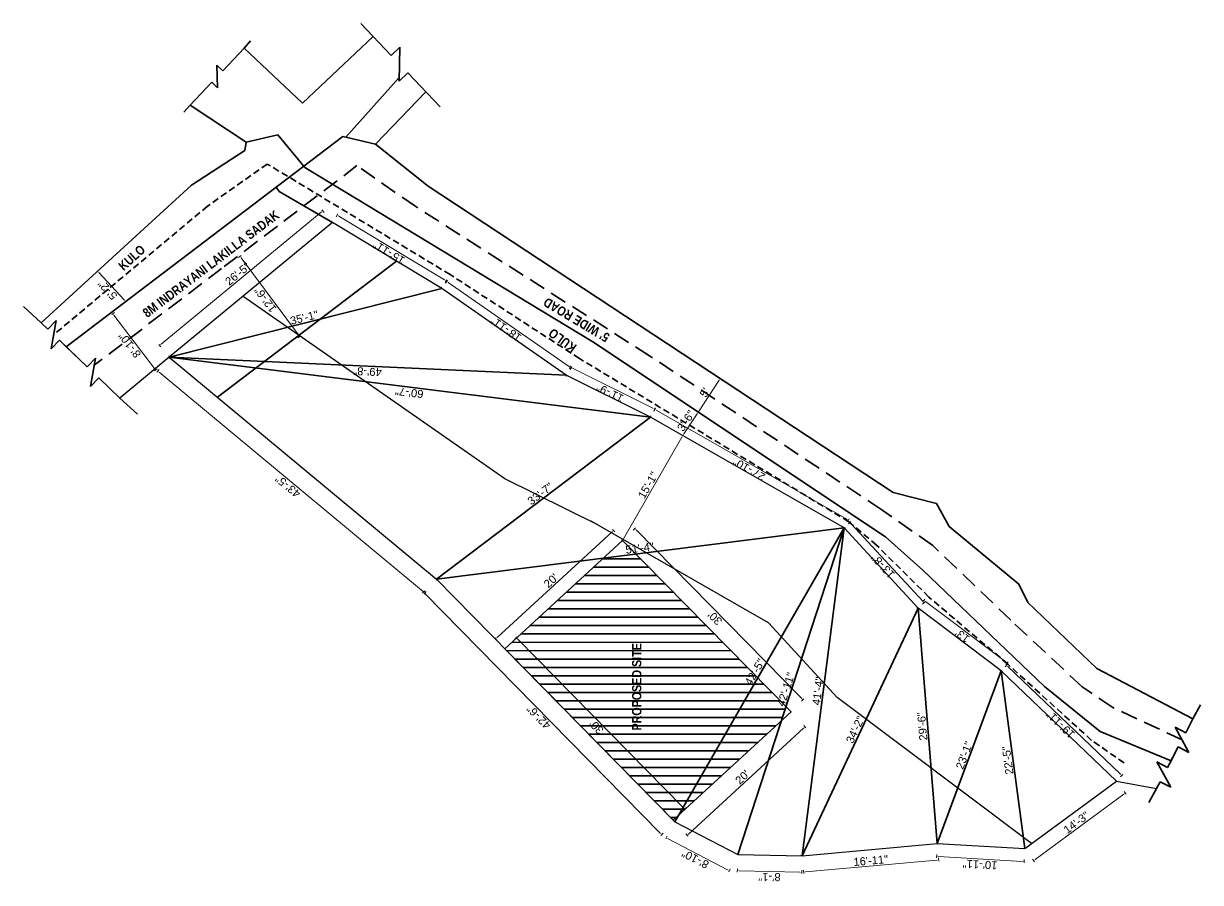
# Model space of a CAD drawing. Header units: inches. Extents: x -5142662 to -4941318, y -3361958 to -3160563.
# Drawn here: x -5032357 to -5031849, y -3160934 to -3160563 of the extents above; entities that cross this region are included whole.
import ezdxf

# ---------------------------------------------------------------- set-up
doc = ezdxf.new("R2010")
doc.units = ezdxf.units.IN
doc.header["$LTSCALE"] = 2
doc.header["$MEASUREMENT"] = 0
doc.header["$PDMODE"] = 34
doc.linetypes.add('HIDDEN', pattern=[0.375, 0.25, -0.125])
doc.layers.get('0').update_dxf_attribs({"linetype": 'CONTINUOUS'})
doc.layers.get('DEFPOINTS').update_dxf_attribs({"color": 141, "linetype": 'CONTINUOUS'})
for name, color, linetype, lineweight in [('dimentions', 5, 'CONTINUOUS', 9), ('door', 20, 'CONTINUOUS', 35), ('steps', 253, 'CONTINUOUS', 20), ('Toilet', 7, 'CONTINUOUS', 25)]:
    doc.layers.add(name, color=color, linetype=linetype, lineweight=lineweight)
doc.layers.add('WAll', color=20, linetype='CONTINUOUS')
doc.styles.add('Lettring Text', font='arial.ttf')
doc.styles.add('S-111', font='tahoma.ttf', dxfattribs={"height": 8})
doc.styles.get("Standard").update_dxf_attribs({"font": 'ARIALN.TTF'})
doc.dimstyles.new('Copy of Standard', dxfattribs={"dimtxt": 6, "dimasz": 2.875, "dimexe": 2, "dimexo": 4, "dimgap": 2, "dimtad": 1, "dimdec": 0, "dimrnd": 1, "dimzin": 0, "dimdsep": 46, "dimlunit": 4, "dimtxsty": 'Lettring Text', "dimcen": 0.1, "dimclrd": 7, "dimclre": 7, "dimclrt": 7, "dimazin": 0, "dimtfac": 0.645, "dimtdec": 0, "dimtmove": 1, "dimatfit": 0, "dimfxl": 3, "dimfxlon": 1, "dimtfillclr": 256, "dimtolj": 1, "dimtzin": 0, "dimlwd": -1, "dimlwe": -1, "dimarcsym": 2})
doc.dimstyles.new("S-2'", dxfattribs={"dimscale": 96, "dimtxt": 9, "dimasz": 0.003, "dimexe": 0.09375, "dimexo": 0.09375, "dimgap": 0.0625, "dimtad": 1, "dimdec": 0, "dimlfac": 0.25, "dimzin": 3, "dimdsep": 46, "dimlunit": 3, "dimtxsty": 'S-111', "dimblk": 'S', "dimcen": 0.09375, "dimdle": 0.09375, "dimse1": 1, "dimse2": 1, "dimadec": 0, "dimazin": 1, "dimtfac": 1, "dimtdec": 0, "dimtix": 1, "dimtmove": 0, "dimatfit": 3, "dimldrblk": 'DOTSMALL', "dimfxl": 1, "dimtolj": 1, "dimtzin": 1, "dimarcsym": 0})
pattern_1 = [(90, (-3680.62, 0), (-12.5, 0), [])]

# ---------------------------------------------------------------- blocks, each defined once
blk = doc.blocks.new('*D7')
at = {"layer": 'DEFPOINTS', "color": 0, "ltscale": 0.5, "transparency": 16777216}
for p in [(348550.4, -34284.7), (348535.5, -34298.4), (348698, -34475.1)]:
    blk.add_point(p, dxfattribs=at)
at = {"layer": 'steps', "color": 7, "ltscale": 0.5, "transparency": 16777216}
for p, q in [((348548.2, -34286.7), (348551.8, -34283.3)), ((348711, -34459.3), (348552.3, -34286.8)), ((348710.7, -34463.5), (348714.4, -34460.1))]:
    blk.add_line(p, q, dxfattribs=at)
for points in [[(348552.7, -34286.5), (348552, -34287.1), (348550.4, -34284.7)], [(348711.3, -34459), (348710.6, -34459.7), (348712.9, -34461.4)]]:
    blk.add_solid(points, dxfattribs=at)
at = {"layer": 'steps', "color": 7, "ltscale": 0.5, "transparency": 16777216, "insert": (348637.6, -34367.6), "char_height": 12, "attachment_point": 5, "rotation": 312.6053, "style": 'Lettring Text'}
blk.add_mtext("\\A1;20'", dxfattribs=at)
blk = doc.blocks.new('*D8')
at = {"layer": 'DEFPOINTS', "color": 0, "ltscale": 0.5, "transparency": 16777216}
for p in [(348698, -34475.1), (348715.7, -34493.2), (348441.1, -34727.6)]:
    blk.add_point(p, dxfattribs=at)
at = {"layer": 'steps', "color": 7, "ltscale": 0.5, "transparency": 16777216}
for p, q in [((348460.9, -34743.6), (348713.7, -34495.2)), ((348713.6, -34491), (348717.1, -34494.6)), ((348456.7, -34743.5), (348460.2, -34747))]:
    blk.add_line(p, q, dxfattribs=at)
for points in [[(348713.3, -34494.8), (348714, -34495.5), (348715.7, -34493.2)], [(348460.5, -34743.3), (348461.2, -34743.9), (348458.8, -34745.6)]]:
    blk.add_solid(points, dxfattribs=at)
at = {"layer": 'steps', "color": 7, "ltscale": 0.5, "transparency": 16777216, "insert": (348581.6, -34613.6), "char_height": 12, "attachment_point": 5, "rotation": 44.4987, "style": 'Lettring Text'}
blk.add_mtext("\\A1;30'", dxfattribs=at)
blk = doc.blocks.new('*D9')
at = {"layer": 'DEFPOINTS', "color": 0, "ltscale": 0.5, "transparency": 16777216}
for p in [(348278.6, -34550.9), (348441.1, -34727.6), (348418.2, -34748.7)]:
    blk.add_point(p, dxfattribs=at)
at = {"layer": 'steps', "color": 7, "ltscale": 0.5, "transparency": 16777216}
for p, q in [((348257.9, -34569.9), (348254.2, -34573.3)), ((348257.6, -34574), (348416.3, -34746.5)), ((348420.4, -34746.6), (348416.7, -34750))]:
    blk.add_line(p, q, dxfattribs=at)
for points in [[(348258, -34573.7), (348257.3, -34574.4), (348255.7, -34571.9)], [(348416.6, -34746.2), (348415.9, -34746.9), (348418.2, -34748.7)]]:
    blk.add_solid(points, dxfattribs=at)
at = {"layer": 'steps', "color": 7, "ltscale": 0.5, "transparency": 16777216, "insert": (348342.9, -34654.8), "char_height": 12, "attachment_point": 5, "rotation": 312.6053, "style": 'Lettring Text'}
blk.add_mtext("\\A1;20'", dxfattribs=at)
blk = doc.blocks.new('*D10')
at = {"layer": 'DEFPOINTS', "color": 0, "ltscale": 0.5, "transparency": 16777216}
for p in [(348535.5, -34298.4), (348278.6, -34550.9), (348295.3, -34567.9)]:
    blk.add_point(p, dxfattribs=at)
at = {"layer": 'steps', "color": 7, "ltscale": 0.5, "transparency": 16777216}
for p, q in [((348550.2, -34317.5), (348297.4, -34565.9)), ((348550.1, -34313.3), (348553.6, -34316.9)), ((348293.2, -34565.8), (348296.7, -34569.4))]:
    blk.add_line(p, q, dxfattribs=at)
for points in [[(348549.9, -34317.1), (348550.5, -34317.8), (348552.2, -34315.5)], [(348297, -34565.6), (348297.7, -34566.3), (348295.3, -34567.9)]]:
    blk.add_solid(points, dxfattribs=at)
at = {"layer": 'steps', "color": 7, "ltscale": 0.5, "transparency": 16777216, "insert": (348418.1, -34435.9), "char_height": 12, "attachment_point": 5, "rotation": 44.4987, "style": 'Lettring Text'}
blk.add_mtext("\\A1;30'", dxfattribs=at)
blk = doc.blocks.new('*D11')
at = {"layer": 'DEFPOINTS', "color": 0, "ltscale": 0.5, "transparency": 16777216}
for p in [(348276.1, -34553.2), (348202.9, -34635), (348227.1, -34647.6)]:
    blk.add_point(p, dxfattribs=at)
at = {"layer": 'steps', "color": 7, "ltscale": 0.5, "transparency": 16777216}
for p, q in [((348250.6, -34543.2), (348204.2, -34632.5)), ((348254.6, -34542), (348250.2, -34539.7)), ((348205.6, -34636.4), (348201.1, -34634.1))]:
    blk.add_line(p, q, dxfattribs=at)
for points in [[(348250.2, -34543), (348251, -34543.4), (348251.9, -34540.6)], [(348203.8, -34632.2), (348204.7, -34632.7), (348202.9, -34635)]]:
    blk.add_solid(points, dxfattribs=at)
at = {"layer": 'steps', "color": 7, "ltscale": 0.5, "transparency": 16777216, "insert": (348220.2, -34584.1), "char_height": 12, "attachment_point": 5, "rotation": 62.5443, "style": 'Lettring Text'}
blk.add_mtext('\\A1;8\'-10"', dxfattribs=at)
blk = doc.blocks.new('*D12')
at = {"layer": 'DEFPOINTS', "color": 0, "ltscale": 0.5, "transparency": 16777216}
for p in [(348639.7, -34196), (348256.9, -34533.7), (348276.1, -34553.2)]:
    blk.add_point(p, dxfattribs=at)
at = {"layer": 'steps', "color": 7, "ltscale": 0.5, "transparency": 16777216}
for p, q in [((348618.4, -34178.5), (348259, -34531.6)), ((348622.5, -34178.6), (348619, -34175)), ((348259, -34535.8), (348255.5, -34532.2))]:
    blk.add_line(p, q, dxfattribs=at)
for points in [[(348618, -34178.1), (348618.7, -34178.8), (348620.4, -34176.5)], [(348258.6, -34531.3), (348259.3, -34532), (348256.9, -34533.7)]]:
    blk.add_solid(points, dxfattribs=at)
at = {"layer": 'steps', "color": 7, "ltscale": 0.5, "transparency": 16777216, "insert": (348433, -34349.3), "char_height": 12, "attachment_point": 5, "rotation": 44.4987, "style": 'Lettring Text'}
blk.add_mtext('\\A1;42\'-6"', dxfattribs=at)
blk = doc.blocks.new('*D13')
at = {"layer": 'DEFPOINTS', "color": 0, "ltscale": 0.5, "transparency": 16777216}
for p in [(348972.7, -33795.4), (348618.9, -34178.7), (348639.7, -34196)]:
    blk.add_point(p, dxfattribs=at)
at = {"layer": 'steps', "color": 7, "ltscale": 0.5, "transparency": 16777216}
for p, q in [((348950.1, -33780.4), (348620.7, -34176.5)), ((348954.2, -33780.1), (348950.4, -33776.9)), ((348621.2, -34180.7), (348617.3, -34177.5))]:
    blk.add_line(p, q, dxfattribs=at)
for points in [[(348949.7, -33780.1), (348950.5, -33780.7), (348951.9, -33778.2)], [(348620.3, -34176.2), (348621.1, -34176.8), (348618.9, -34178.7)]]:
    blk.add_solid(points, dxfattribs=at)
at = {"layer": 'steps', "color": 7, "ltscale": 0.5, "transparency": 16777216, "insert": (348779.2, -33973.2), "char_height": 12, "attachment_point": 5, "rotation": 50.2585, "style": 'Lettring Text'}
blk.add_mtext('\\A1;43\'-5"', dxfattribs=at)
blk = doc.blocks.new('*D14')
at = {"layer": 'DEFPOINTS', "color": 0, "ltscale": 0.5, "transparency": 16777216}
for p in [(348990.5, -33780.8), (348972.7, -33795.4), (349174.6, -34040.2)]:
    blk.add_point(p, dxfattribs=at)
at = {"layer": 'steps', "color": 7, "ltscale": 0.5, "transparency": 16777216}
for p, q in [((348988.1, -33782.7), (348992, -33779.5)), ((349190.5, -34023.3), (348992.3, -33783)), ((349190, -34027.5), (349193.9, -34024.3))]:
    blk.add_line(p, q, dxfattribs=at)
for points in [[(348992.7, -33782.7), (348991.9, -33783.3), (348990.5, -33780.8)], [(349190.9, -34023), (349190.1, -34023.6), (349192.3, -34025.5)]]:
    blk.add_solid(points, dxfattribs=at)
at = {"layer": 'steps', "color": 7, "ltscale": 0.5, "transparency": 16777216, "insert": (349097.7, -33898), "char_height": 12, "attachment_point": 5, "rotation": 309.5205, "style": 'Lettring Text'}
blk.add_mtext('\\A1;26\'-5"', dxfattribs=at)
blk = doc.blocks.new('*D15')
at = {"layer": 'DEFPOINTS', "color": 0, "ltscale": 0.5, "transparency": 16777216}
for p in [(349174.6, -34040.2), (349185.9, -34047), (349075.8, -34203.8)]:
    blk.add_point(p, dxfattribs=at)
at = {"layer": 'steps', "color": 7, "ltscale": 0.5, "transparency": 16777216}
for p, q in [((349088.6, -34208.2), (349184.5, -34049.5)), ((349183.4, -34045.5), (349187.7, -34048)), ((349084.6, -34209.1), (349088.9, -34211.7))]:
    blk.add_line(p, q, dxfattribs=at)
for points in [[(349184.1, -34049.2), (349184.9, -34049.7), (349185.9, -34047)], [(349088.2, -34208), (349089, -34208.5), (349087.1, -34210.7)]]:
    blk.add_solid(points, dxfattribs=at)
at = {"layer": 'steps', "color": 7, "ltscale": 0.5, "transparency": 16777216, "insert": (349129.6, -34124.6), "char_height": 12, "attachment_point": 5, "rotation": 58.8796, "style": 'Lettring Text'}
blk.add_mtext('\\A1;15\'-11"', dxfattribs=at)
blk = doc.blocks.new('*D16')
at = {"layer": 'DEFPOINTS', "color": 0, "ltscale": 0.5, "transparency": 16777216}
for p in [(349075.8, -34203.8), (349086.5, -34211.3), (348945.9, -34390.5)]:
    blk.add_point(p, dxfattribs=at)
at = {"layer": 'steps', "color": 7, "ltscale": 0.5, "transparency": 16777216}
for p, q in [((348958.3, -34395.6), (349084.9, -34213.6)), ((349084, -34209.6), (349088.2, -34212.4)), ((348954.2, -34396.2), (348958.3, -34399.1))]:
    blk.add_line(p, q, dxfattribs=at)
for points in [[(349084.5, -34213.4), (349085.3, -34213.9), (349086.5, -34211.3)], [(348957.9, -34395.3), (348958.7, -34395.9), (348956.6, -34398)]]:
    blk.add_solid(points, dxfattribs=at)
at = {"layer": 'steps', "color": 7, "ltscale": 0.5, "transparency": 16777216, "insert": (349014.9, -34300), "char_height": 12, "attachment_point": 5, "rotation": 55.1744, "style": 'Lettring Text'}
blk.add_mtext('\\A1;18\'-11"', dxfattribs=at)
blk = doc.blocks.new('*D17')
at = {"layer": 'DEFPOINTS', "color": 0, "ltscale": 0.5, "transparency": 16777216}
for p in [(348945.9, -34390.5), (348958, -34396.5), (348883, -34517.1)]:
    blk.add_point(p, dxfattribs=at)
at = {"layer": 'steps', "color": 7, "ltscale": 0.5, "transparency": 16777216}
for p, q in [((348896.3, -34520.5), (348956.7, -34399.1)), ((348955.3, -34395.2), (348959.8, -34397.4)), ((348892.3, -34521.7), (348896.8, -34523.9))]:
    blk.add_line(p, q, dxfattribs=at)
for points in [[(348956.3, -34398.9), (348957.1, -34399.3), (348958, -34396.5)], [(348895.9, -34520.2), (348896.7, -34520.7), (348895, -34523)]]:
    blk.add_solid(points, dxfattribs=at)
at = {"layer": 'steps', "color": 7, "ltscale": 0.5, "transparency": 16777216, "insert": (348919.2, -34456.1), "char_height": 12, "attachment_point": 5, "rotation": 63.5559, "style": 'Lettring Text'}
blk.add_mtext('\\A1;11\'-9"', dxfattribs=at)
blk = doc.blocks.new('*D18')
at = {"layer": 'DEFPOINTS', "color": 0, "ltscale": 0.5, "transparency": 16777216}
for p in [(348883, -34517.1), (348894.6, -34523.7), (348717, -34807.2)]:
    blk.add_point(p, dxfattribs=at)
at = {"layer": 'steps', "color": 7, "ltscale": 0.5, "transparency": 16777216}
for p, q in [((348730, -34811.3), (348893.1, -34526.2)), ((348891.9, -34522.2), (348896.3, -34524.6)), ((348726, -34812.3), (348730.3, -34814.8))]:
    blk.add_line(p, q, dxfattribs=at)
for points in [[(348892.7, -34525.9), (348893.5, -34526.4), (348894.6, -34523.7)], [(348729.6, -34811.1), (348730.4, -34811.6), (348728.6, -34813.8)]]:
    blk.add_solid(points, dxfattribs=at)
at = {"layer": 'steps', "color": 7, "ltscale": 0.5, "transparency": 16777216, "insert": (348804.5, -34664.7), "char_height": 12, "attachment_point": 5, "rotation": 60.2319, "style": 'Lettring Text'}
blk.add_mtext('\\A1;27\'-10"', dxfattribs=at)
blk = doc.blocks.new('*D19')
at = {"layer": 'DEFPOINTS', "color": 0, "ltscale": 0.5, "transparency": 16777216}
for p in [(348717, -34807.2), (348725.2, -34816.1), (348596.4, -34918.1)]:
    blk.add_point(p, dxfattribs=at)
at = {"layer": 'steps', "color": 7, "ltscale": 0.5, "transparency": 16777216}
for p, q in [((348723.1, -34813.9), (348726.5, -34817.5)), ((348606.7, -34925), (348723, -34818)), ((348602.5, -34924.8), (348605.9, -34928.4))]:
    blk.add_line(p, q, dxfattribs=at)
for points in [[(348722.7, -34817.7), (348723.4, -34818.4), (348725.2, -34816.1)], [(348606.3, -34924.7), (348607, -34925.4), (348604.6, -34927)]]:
    blk.add_solid(points, dxfattribs=at)
at = {"layer": 'steps', "color": 7, "ltscale": 0.5, "transparency": 16777216, "insert": (348659.4, -34865.5), "char_height": 12, "attachment_point": 5, "rotation": 42.6053, "style": 'Lettring Text'}
blk.add_mtext('\\A1;13\'-8"', dxfattribs=at)
blk = doc.blocks.new('*D20')
at = {"layer": 'DEFPOINTS', "color": 0, "ltscale": 0.5, "transparency": 16777216}
for p in [(348596.4, -34918.1), (348608.2, -34927), (348502.5, -35042.9)]:
    blk.add_point(p, dxfattribs=at)
at = {"layer": 'steps', "color": 7, "ltscale": 0.5, "transparency": 16777216}
for p, q in [((348516, -35049.5), (348606.4, -34929.3)), ((348605.8, -34925.2), (348609.8, -34928.2)), ((348511.9, -35049.9), (348515.9, -35053))]:
    blk.add_line(p, q, dxfattribs=at)
for points in [[(348606.1, -34929), (348606.8, -34929.6), (348608.2, -34927)], [(348515.6, -35049.2), (348516.4, -35049.7), (348514.3, -35051.8)]]:
    blk.add_solid(points, dxfattribs=at)
at = {"layer": 'steps', "color": 7, "ltscale": 0.5, "transparency": 16777216, "insert": (348554.7, -34984.5), "char_height": 12, "attachment_point": 5, "rotation": 53.0328, "style": 'Lettring Text'}
blk.add_mtext("\\A1;13'", dxfattribs=at)
blk = doc.blocks.new('*D21')
at = {"layer": 'DEFPOINTS', "color": 0, "ltscale": 0.5, "transparency": 16777216}
for p in [(348502.5, -35042.9), (348510.7, -35050.8), (348337.1, -35215.7)]:
    blk.add_point(p, dxfattribs=at)
at = {"layer": 'steps', "color": 7, "ltscale": 0.5, "transparency": 16777216}
for p, q in [((348347.3, -35221.5), (348508.7, -35052.9)), ((348508.6, -35048.7), (348512.2, -35052.2)), ((348343.2, -35221.5), (348346.8, -35224.9))]:
    blk.add_line(p, q, dxfattribs=at)
for points in [[(348508.4, -35052.5), (348509.1, -35053.2), (348510.7, -35050.8)], [(348347, -35221.1), (348347.7, -35221.8), (348345.3, -35223.5)]]:
    blk.add_solid(points, dxfattribs=at)
at = {"layer": 'steps', "color": 7, "ltscale": 0.5, "transparency": 16777216, "insert": (348422.2, -35131.5), "char_height": 12, "attachment_point": 5, "rotation": 46.2452, "style": 'Lettring Text'}
blk.add_mtext('\\A1;19\'-11"', dxfattribs=at)
blk = doc.blocks.new('*D22')
at = {"layer": 'DEFPOINTS', "color": 0, "ltscale": 0.5, "transparency": 16777216}
for p in [(348235.7, -35078.1), (348337.1, -35215.7), (348319, -35229)]:
    blk.add_point(p, dxfattribs=at)
at = {"layer": 'steps', "color": 7, "ltscale": 0.5, "transparency": 16777216}
for p, q in [((348220, -35089.7), (348216, -35092.7)), ((348219.3, -35093.8), (348317.3, -35226.7)), ((348321.4, -35227.3), (348317.4, -35230.2))]:
    blk.add_line(p, q, dxfattribs=at)
for points in [[(348219.7, -35093.5), (348218.9, -35094.1), (348217.6, -35091.5)], [(348317.7, -35226.4), (348316.9, -35227), (348319, -35229)]]:
    blk.add_solid(points, dxfattribs=at)
at = {"layer": 'steps', "color": 7, "ltscale": 0.5, "transparency": 16777216, "insert": (348274.8, -35155.4), "char_height": 12, "attachment_point": 5, "rotation": 306.3881, "style": 'Lettring Text'}
blk.add_mtext('\\A1;14\'-3"', dxfattribs=at)
blk = doc.blocks.new('*D23')
at = {"layer": 'DEFPOINTS', "color": 0, "ltscale": 0.5, "transparency": 16777216}
for p in [(348243.2, -34946.9), (348216.4, -35077), (348235.7, -35078.1)]:
    blk.add_point(p, dxfattribs=at)
at = {"layer": 'steps', "color": 7, "ltscale": 0.5, "transparency": 16777216}
for p, q in [((348223.7, -34948.7), (348216.6, -35074.1)), ((348226.9, -34946), (348221.9, -34945.7)), ((348219.4, -35077.2), (348214.4, -35076.9))]:
    blk.add_line(p, q, dxfattribs=at)
for points in [[(348223.3, -34948.7), (348224.2, -34948.7), (348223.9, -34945.8)], [(348216.1, -35074.1), (348217.1, -35074.2), (348216.4, -35077)]]:
    blk.add_solid(points, dxfattribs=at)
at = {"layer": 'steps', "color": 7, "ltscale": 0.5, "transparency": 16777216, "insert": (348212, -35011), "char_height": 12, "attachment_point": 5, "rotation": 86.7405, "style": 'Lettring Text'}
blk.add_mtext('\\A1;10\'-11"', dxfattribs=at)
blk = doc.blocks.new('*D24')
at = {"layer": 'DEFPOINTS', "color": 0, "ltscale": 0.5, "transparency": 16777216}
for p in [(348225.1, -34744.3), (348218.8, -34949.1), (348243.2, -34946.9)]:
    blk.add_point(p, dxfattribs=at)
at = {"layer": 'steps', "color": 7, "ltscale": 0.5, "transparency": 16777216}
for p, q in [((348203.6, -34746.2), (348198.6, -34746.7)), ((348200.9, -34749.4), (348218.5, -34946.3)), ((348221.8, -34948.9), (348216.8, -34949.3))]:
    blk.add_line(p, q, dxfattribs=at)
for points in [[(348201.4, -34749.3), (348200.4, -34749.4), (348200.6, -34746.5)], [(348219, -34946.2), (348218, -34946.3), (348218.8, -34949.1)]]:
    blk.add_solid(points, dxfattribs=at)
at = {"layer": 'steps', "color": 7, "ltscale": 0.5, "transparency": 16777216, "insert": (348217.8, -34847.1), "char_height": 12, "attachment_point": 5, "rotation": 275.1164, "style": 'Lettring Text'}
blk.add_mtext('\\A1;16\'-11"', dxfattribs=at)
blk = doc.blocks.new('*D25')
at = {"layer": 'DEFPOINTS', "color": 0, "ltscale": 0.5, "transparency": 16777216}
for p in [(348227.1, -34647.6), (348200.4, -34743.8), (348225.1, -34744.3)]:
    blk.add_point(p, dxfattribs=at)
at = {"layer": 'steps', "color": 7, "ltscale": 0.5, "transparency": 16777216}
for p, q in [((348205.4, -34647.1), (348200.4, -34647)), ((348202.4, -34649.9), (348200.4, -34740.9)), ((348203.4, -34743.8), (348198.4, -34743.7))]:
    blk.add_line(p, q, dxfattribs=at)
for points in [[(348201.9, -34649.9), (348202.8, -34649.9), (348202.4, -34647.1)], [(348199.9, -34740.9), (348200.9, -34740.9), (348200.4, -34743.8)]]:
    blk.add_solid(points, dxfattribs=at)
at = {"layer": 'steps', "color": 7, "ltscale": 0.5, "transparency": 16777216, "insert": (348193.3, -34695.3), "char_height": 12, "attachment_point": 5, "rotation": 88.7786, "style": 'Lettring Text'}
blk.add_mtext('\\A1;8\'-1"', dxfattribs=at)
blk = doc.blocks.new('*D26')
at = {"layer": 'DEFPOINTS', "color": 0, "ltscale": 0.5, "transparency": 16777216}
for p in [(348972.7, -33795.4), (348972.7, -33795.4), (349075.8, -34203.8)]:
    blk.add_point(p, dxfattribs=at)
at = {"layer": 'steps', "color": 7, "ltscale": 0.5, "transparency": 16777216}
for p, q in [((348972.7, -33795.4), (348974.7, -33794.9)), ((349075.1, -34201), (348973.4, -33798.2)), ((349075.8, -34203.8), (349077.7, -34203.3))]:
    blk.add_line(p, q, dxfattribs=at)
for points in [[(348973.9, -33798.1), (348973, -33798.3), (348972.7, -33795.4)], [(349075.6, -34200.9), (349074.6, -34201.2), (349075.8, -34203.8)]]:
    blk.add_solid(points, dxfattribs=at)
at = {"layer": 'steps', "color": 7, "ltscale": 0.5, "transparency": 16777216, "insert": (349032.1, -33997.6), "char_height": 12, "attachment_point": 5, "rotation": 284.1668, "style": 'Lettring Text'}
blk.add_mtext('\\A1;35\'-1"', dxfattribs=at)
blk = doc.blocks.new('*D27')
at = {"layer": 'DEFPOINTS', "color": 0, "ltscale": 0.5, "transparency": 16777216}
for p in [(348972.7, -33795.4), (348945.9, -34390.5), (348945.9, -34390.5)]:
    blk.add_point(p, dxfattribs=at)
at = {"layer": 'steps', "color": 7, "ltscale": 0.5, "transparency": 16777216}
for p, q in [((348972.6, -33798.3), (348946.1, -34387.6)), ((348972.7, -33795.4), (348970.7, -33795.3)), ((348945.9, -34390.5), (348943.9, -34390.4))]:
    blk.add_line(p, q, dxfattribs=at)
for points in [[(348972.1, -33798.3), (348973.1, -33798.3), (348972.7, -33795.4)], [(348945.6, -34387.6), (348946.5, -34387.7), (348945.9, -34390.5)]]:
    blk.add_solid(points, dxfattribs=at)
at = {"layer": 'steps', "color": 7, "ltscale": 0.5, "transparency": 16777216, "insert": (348951.2, -34092.6), "char_height": 12, "attachment_point": 5, "rotation": 87.4229, "style": 'Lettring Text'}
blk.add_mtext('\\A1;49\'-8"', dxfattribs=at)
blk = doc.blocks.new('*D28')
at = {"layer": 'DEFPOINTS', "color": 0, "ltscale": 0.5, "transparency": 16777216}
for p in [(348972.7, -33795.4), (348972.7, -33795.4), (348883, -34517.1)]:
    blk.add_point(p, dxfattribs=at)
at = {"layer": 'steps', "color": 7, "ltscale": 0.5, "transparency": 16777216}
for p, q in [((348883.4, -34514.2), (348972.4, -33798.3)), ((348972.7, -33795.4), (348974.7, -33795.7)), ((348883, -34517.1), (348885, -34517.3))]:
    blk.add_line(p, q, dxfattribs=at)
for points in [[(348971.9, -33798.2), (348972.8, -33798.3), (348972.7, -33795.4)], [(348882.9, -34514.1), (348883.8, -34514.3), (348883, -34517.1)]]:
    blk.add_solid(points, dxfattribs=at)
at = {"layer": 'steps', "color": 7, "ltscale": 0.5, "transparency": 16777216, "insert": (348919.8, -34155.2), "char_height": 12, "attachment_point": 5, "rotation": 82.9129, "style": 'Lettring Text'}
blk.add_mtext('\\A1;60\'-7"', dxfattribs=at)
blk = doc.blocks.new('*D29')
at = {"layer": 'DEFPOINTS', "color": 0, "ltscale": 0.5, "transparency": 16777216}
for p in [(348639.7, -34196), (348883, -34517.1), (348883, -34517.1)]:
    blk.add_point(p, dxfattribs=at)
at = {"layer": 'steps', "color": 7, "ltscale": 0.5, "transparency": 16777216}
for p, q in [((348639.7, -34196), (348641.2, -34194.8)), ((348641.4, -34198.3), (348881.3, -34514.8)), ((348883, -34517.1), (348884.6, -34515.8))]:
    blk.add_line(p, q, dxfattribs=at)
for points in [[(348641.8, -34198), (348641, -34198.6), (348639.7, -34196)], [(348881.6, -34514.5), (348880.9, -34515.1), (348883, -34517.1)]]:
    blk.add_solid(points, dxfattribs=at)
at = {"layer": 'steps', "color": 7, "ltscale": 0.5, "transparency": 16777216, "insert": (348767.8, -34351.6), "char_height": 12, "attachment_point": 5, "rotation": 307.1633, "style": 'Lettring Text'}
blk.add_mtext('\\A1;33\'-7"', dxfattribs=at)
blk = doc.blocks.new('*D30')
at = {"layer": 'DEFPOINTS', "color": 0, "ltscale": 0.5, "transparency": 16777216}
for p in [(348639.7, -34196), (348639.7, -34196), (348717, -34807.2)]:
    blk.add_point(p, dxfattribs=at)
at = {"layer": 'steps', "color": 7, "ltscale": 0.5, "transparency": 16777216}
for p, q in [((348639.7, -34196), (348637.7, -34196.3)), ((348716.7, -34804.4), (348640, -34198.9)), ((348717, -34807.2), (348715, -34807.5))]:
    blk.add_line(p, q, dxfattribs=at)
for points in [[(348640.5, -34198.8), (348639.5, -34198.9), (348639.7, -34196)], [(348717.1, -34804.3), (348716.2, -34804.4), (348717, -34807.2)]]:
    blk.add_solid(points, dxfattribs=at)
at = {"layer": 'steps', "color": 7, "ltscale": 0.5, "transparency": 16777216, "insert": (348686.4, -34500.6), "char_height": 12, "attachment_point": 5, "rotation": 277.2151, "style": 'Lettring Text'}
blk.add_mtext('\\A1;51\'-4"', dxfattribs=at)
blk = doc.blocks.new('*D31')
at = {"layer": 'DEFPOINTS', "color": 0, "ltscale": 0.5, "transparency": 16777216}
for p in [(348276.1, -34553.2), (348276.1, -34553.2), (348717, -34807.2)]:
    blk.add_point(p, dxfattribs=at)
at = {"layer": 'steps', "color": 7, "ltscale": 0.5, "transparency": 16777216}
for p, q in [((348276.1, -34553.2), (348275.1, -34555)), ((348714.5, -34805.8), (348278.6, -34554.7)), ((348717, -34807.2), (348716, -34809))]:
    blk.add_line(p, q, dxfattribs=at)
for points in [[(348278.9, -34554.2), (348278.4, -34555.1), (348276.1, -34553.2)], [(348714.8, -34805.4), (348714.3, -34806.2), (348717, -34807.2)]]:
    blk.add_solid(points, dxfattribs=at)
at = {"layer": 'steps', "color": 7, "ltscale": 0.5, "transparency": 16777216, "insert": (348500.6, -34673.2), "char_height": 12, "attachment_point": 5, "rotation": 330.0526, "style": 'Lettring Text'}
blk.add_mtext('\\A1;42\'-5"', dxfattribs=at)
blk = doc.blocks.new('*D32')
at = {"layer": 'DEFPOINTS', "color": 0, "ltscale": 0.5, "transparency": 16777216}
for p in [(348227.1, -34647.6), (348717, -34807.2), (348717, -34807.2)]:
    blk.add_point(p, dxfattribs=at)
at = {"layer": 'steps', "color": 7, "ltscale": 0.5, "transparency": 16777216}
for p, q in [((348227.1, -34647.6), (348227.7, -34645.7)), ((348229.9, -34648.5), (348714.3, -34806.3)), ((348717, -34807.2), (348717.7, -34805.3))]:
    blk.add_line(p, q, dxfattribs=at)
for points in [[(348230, -34648), (348229.7, -34648.9), (348227.1, -34647.6)], [(348714.4, -34805.9), (348714.1, -34806.8), (348717, -34807.2)]]:
    blk.add_solid(points, dxfattribs=at)
at = {"layer": 'steps', "color": 7, "ltscale": 0.5, "transparency": 16777216, "insert": (348474.6, -34719.8), "char_height": 12, "attachment_point": 5, "rotation": 341.9515, "style": 'Lettring Text'}
blk.add_mtext('\\A1;42\'-11"', dxfattribs=at)
blk = doc.blocks.new('*D33')
at = {"layer": 'DEFPOINTS', "color": 0, "ltscale": 0.5, "transparency": 16777216}
for p in [(348225.1, -34744.3), (348225.1, -34744.3), (348717, -34807.2)]:
    blk.add_point(p, dxfattribs=at)
at = {"layer": 'steps', "color": 7, "ltscale": 0.5, "transparency": 16777216}
for p, q in [((348225.1, -34744.3), (348224.8, -34746.3)), ((348714.2, -34806.9), (348227.9, -34744.7)), ((348717, -34807.2), (348716.8, -34809.2))]:
    blk.add_line(p, q, dxfattribs=at)
for points in [[(348228, -34744.2), (348227.8, -34745.2), (348225.1, -34744.3)], [(348714.2, -34806.4), (348714.1, -34807.3), (348717, -34807.2)]]:
    blk.add_solid(points, dxfattribs=at)
at = {"layer": 'steps', "color": 7, "ltscale": 0.5, "transparency": 16777216, "insert": (348472.1, -34767.8), "char_height": 12, "attachment_point": 5, "rotation": 352.7118, "style": 'Lettring Text'}
blk.add_mtext('\\A1;41\'-4"', dxfattribs=at)
blk = doc.blocks.new('*D34')
at = {"layer": 'DEFPOINTS', "color": 0, "ltscale": 0.5, "transparency": 16777216}
for p in [(348225.1, -34744.3), (348596.4, -34918.1), (348596.4, -34918.1)]:
    blk.add_point(p, dxfattribs=at)
at = {"layer": 'steps', "color": 7, "ltscale": 0.5, "transparency": 16777216}
for p, q in [((348225.1, -34744.3), (348225.9, -34742.5)), ((348227.7, -34745.5), (348593.8, -34916.9)), ((348596.4, -34918.1), (348597.3, -34916.3))]:
    blk.add_line(p, q, dxfattribs=at)
for points in [[(348227.9, -34745.1), (348227.5, -34746), (348225.1, -34744.3)], [(348594, -34916.5), (348593.6, -34917.4), (348596.4, -34918.1)]]:
    blk.add_solid(points, dxfattribs=at)
at = {"layer": 'steps', "color": 7, "ltscale": 0.5, "transparency": 16777216, "insert": (348414.2, -34823.9), "char_height": 12, "attachment_point": 5, "rotation": 334.9173, "style": 'Lettring Text'}
blk.add_mtext('\\A1;34\'-2"', dxfattribs=at)
blk = doc.blocks.new('*D35')
at = {"layer": 'DEFPOINTS', "color": 0, "ltscale": 0.5, "transparency": 16777216}
for p in [(348596.4, -34918.1), (348243.2, -34946.9), (348243.2, -34946.9)]:
    blk.add_point(p, dxfattribs=at)
at = {"layer": 'steps', "color": 7, "ltscale": 0.5, "transparency": 16777216}
for p, q in [((348593.6, -34918.4), (348246.1, -34946.7)), ((348596.4, -34918.1), (348596.3, -34916.1)), ((348243.2, -34946.9), (348243, -34944.9))]:
    blk.add_line(p, q, dxfattribs=at)
for points in [[(348593.5, -34917.9), (348593.6, -34918.9), (348596.4, -34918.1)], [(348246, -34946.2), (348246.1, -34947.2), (348243.2, -34946.9)]]:
    blk.add_solid(points, dxfattribs=at)
at = {"layer": 'steps', "color": 7, "ltscale": 0.5, "transparency": 16777216, "insert": (348419.2, -34924.4), "char_height": 12, "attachment_point": 5, "rotation": 4.6601, "style": 'Lettring Text'}
blk.add_mtext('\\A1;29\'-6"', dxfattribs=at)
blk = doc.blocks.new('*D36')
at = {"layer": 'DEFPOINTS', "color": 0, "ltscale": 0.5, "transparency": 16777216}
for p in [(348243.2, -34946.9), (348243.2, -34946.9), (348502.5, -35042.9)]:
    blk.add_point(p, dxfattribs=at)
at = {"layer": 'steps', "color": 7, "ltscale": 0.5, "transparency": 16777216}
for p, q in [((348243.2, -34946.9), (348242.5, -34948.8)), ((348499.8, -35041.9), (348245.9, -34947.9)), ((348502.5, -35042.9), (348501.8, -35044.8))]:
    blk.add_line(p, q, dxfattribs=at)
for points in [[(348246.1, -34947.5), (348245.7, -34948.4), (348243.2, -34946.9)], [(348500, -35041.5), (348499.7, -35042.4), (348502.5, -35042.9)]]:
    blk.add_solid(points, dxfattribs=at)
at = {"layer": 'steps', "color": 7, "ltscale": 0.5, "transparency": 16777216, "insert": (348375.7, -34987.3), "char_height": 12, "attachment_point": 5, "rotation": 339.6898, "style": 'Lettring Text'}
blk.add_mtext('\\A1;23\'-1"', dxfattribs=at)
blk = doc.blocks.new('*D37')
at = {"layer": 'DEFPOINTS', "color": 0, "ltscale": 0.5, "transparency": 16777216}
for p in [(348502.5, -35042.9), (348235.7, -35078.1), (348235.7, -35078.1)]:
    blk.add_point(p, dxfattribs=at)
at = {"layer": 'steps', "color": 7, "ltscale": 0.5, "transparency": 16777216}
for p, q in [((348499.7, -35043.3), (348238.6, -35077.7)), ((348502.5, -35042.9), (348502.3, -35040.9)), ((348235.7, -35078.1), (348235.5, -35076.1))]:
    blk.add_line(p, q, dxfattribs=at)
for points in [[(348499.6, -35042.8), (348499.7, -35043.8), (348502.5, -35042.9)], [(348238.5, -35077.3), (348238.6, -35078.2), (348235.7, -35078.1)]]:
    blk.add_solid(points, dxfattribs=at)
at = {"layer": 'steps', "color": 7, "ltscale": 0.5, "transparency": 16777216, "insert": (348368.1, -35052.5), "char_height": 12, "attachment_point": 5, "rotation": 7.5144, "style": 'Lettring Text'}
blk.add_mtext('\\A1;22\'-5"', dxfattribs=at)
blk = doc.blocks.new('*D38')
at = {"layer": 'DEFPOINTS', "color": 0, "ltscale": 0.5, "transparency": 16777216}
for p in [(348698, -34475.1), (348855.5, -34565.2), (348855.5, -34565.2)]:
    blk.add_point(p, dxfattribs=at)
at = {"layer": 'steps', "color": 7, "ltscale": 0.5, "transparency": 16777216}
for p, q in [((348698, -34475.1), (348699, -34473.4)), ((348700.5, -34476.6), (348853, -34563.8)), ((348855.5, -34565.2), (348856.5, -34563.5))]:
    blk.add_line(p, q, dxfattribs=at)
for points in [[(348700.8, -34476.2), (348700.3, -34477), (348698, -34475.1)], [(348853.2, -34563.4), (348852.7, -34564.2), (348855.5, -34565.2)]]:
    blk.add_solid(points, dxfattribs=at)
at = {"layer": 'steps', "color": 7, "ltscale": 0.5, "transparency": 16777216, "insert": (348780.8, -34513.1), "char_height": 12, "attachment_point": 5, "rotation": 330.2319, "style": 'Lettring Text'}
blk.add_mtext('\\A1;15\'-1"', dxfattribs=at)
blk = doc.blocks.new('*D39')
at = {"layer": 'DEFPOINTS', "color": 0, "ltscale": 0.5, "transparency": 16777216}
for p in [(348855.5, -34565.2), (348890.4, -34588.5), (348890.4, -34588.5)]:
    blk.add_point(p, dxfattribs=at)
at = {"layer": 'steps', "color": 7, "ltscale": 0.5, "transparency": 16777216}
for p, q in [((348855.5, -34565.2), (348856.6, -34563.5)), ((348857.9, -34566.8), (348888, -34586.9)), ((348890.4, -34588.5), (348891.5, -34586.8))]:
    blk.add_line(p, q, dxfattribs=at)
for points in [[(348858.1, -34566.4), (348857.6, -34567.2), (348855.5, -34565.2)], [(348888.2, -34586.5), (348887.7, -34587.3), (348890.4, -34588.5)]]:
    blk.add_solid(points, dxfattribs=at)
at = {"layer": 'steps', "color": 7, "ltscale": 0.5, "transparency": 16777216, "insert": (348877.4, -34570.1), "char_height": 12, "attachment_point": 5, "rotation": 326.3128, "style": 'Lettring Text'}
blk.add_mtext('\\A1;3\'-6"', dxfattribs=at)
blk = doc.blocks.new('*D40')
at = {"layer": 'DEFPOINTS', "color": 0, "ltscale": 0.5, "transparency": 16777216}
for p in [(348940.5, -34621.6), (348849.5, -34649.8), (348900, -34683.1)]:
    blk.add_point(p, dxfattribs=at)
at = {"layer": 'steps', "color": 7, "ltscale": 0.5, "transparency": 16777216}
for p, q in [((348888.4, -34590.8), (348891.1, -34586.6)), ((348892.4, -34589.9), (348938.1, -34620)), ((348938.9, -34624.1), (348941.6, -34619.9))]:
    blk.add_line(p, q, dxfattribs=at)
for points in [[(348892.7, -34589.5), (348892.2, -34590.3), (348890, -34588.3)], [(348938.4, -34619.6), (348937.9, -34620.4), (348940.5, -34621.6)]]:
    blk.add_solid(points, dxfattribs=at)
at = {"layer": 'steps', "color": 7, "ltscale": 0.5, "transparency": 16777216, "insert": (348919.7, -34598.2), "char_height": 12, "attachment_point": 5, "rotation": 326.5952, "style": 'Lettring Text'}
blk.add_mtext("\\A1;5'", dxfattribs=at)
blk = doc.blocks.new('*D41')
at = {"layer": 'DEFPOINTS', "color": 0, "ltscale": 0.5, "transparency": 16777216}
for p in [(349033.2, -33778.4), (348912.7, -33867.7), (349124.3, -33901.5)]:
    blk.add_point(p, dxfattribs=at)
at = {"layer": 'steps', "color": 7, "ltscale": 0.5, "transparency": 16777216}
for p, q in [((349006.1, -33989), (349122, -33903.2)), ((349122.5, -33899.1), (349125.5, -33903.1)), ((349002, -33988.3), (349004.9, -33992.3))]:
    blk.add_line(p, q, dxfattribs=at)
for points in [[(349121.7, -33902.8), (349122.3, -33903.6), (349124.3, -33901.5)], [(349005.8, -33988.6), (349006.4, -33989.4), (349003.8, -33990.7)]]:
    blk.add_solid(points, dxfattribs=at)
at = {"layer": 'steps', "color": 7, "ltscale": 0.5, "transparency": 16777216, "insert": (349059.2, -33939.6), "char_height": 12, "attachment_point": 5, "rotation": 36.514, "style": 'Lettring Text'}
blk.add_mtext('\\A1;12\'-6"', dxfattribs=at)
blk = doc.blocks.new('*D42')
at = {"layer": 'DEFPOINTS', "color": 0, "ltscale": 0.5, "transparency": 16777216}
for p in [(349038.2, -33710.6), (349046.9, -33722), (348962.3, -33786.3)]:
    blk.add_point(p, dxfattribs=at)
at = {"layer": 'steps', "color": 7, "ltscale": 0.5, "transparency": 16777216}
for p, q in [((348955.9, -33773.1), (349035.9, -33712.3)), ((349040, -33713), (349037, -33709)), ((348955.5, -33777.2), (348952.4, -33773.3))]:
    blk.add_line(p, q, dxfattribs=at)
for points in [[(349035.6, -33711.9), (349036.2, -33712.7), (349038.2, -33710.6)], [(348955.6, -33772.7), (348956.2, -33773.5), (348953.6, -33774.8)]]:
    blk.add_solid(points, dxfattribs=at)
at = {"layer": 'steps', "color": 7, "ltscale": 0.5, "transparency": 16777216, "insert": (348991, -33736.2), "char_height": 12, "attachment_point": 5, "rotation": 37.2413, "style": 'Lettring Text'}
blk.add_mtext('\\A1;8\'-10"', dxfattribs=at)
blk = doc.blocks.new('*D43')
at = {"layer": 'DEFPOINTS', "color": 0, "ltscale": 0.5, "transparency": 16777216}
for p in [(349102.1, -33688), (349102.1, -33688), (349056.4, -33729.7)]:
    blk.add_point(p, dxfattribs=at)
at = {"layer": 'steps', "color": 7, "ltscale": 0.5, "transparency": 16777216}
for p, q in [((349102.1, -33688), (349100.7, -33686.5)), ((349058.6, -33727.8), (349100, -33689.9)), ((349056.4, -33729.7), (349055.1, -33728.3))]:
    blk.add_line(p, q, dxfattribs=at)
for points in [[(349099.6, -33689.5), (349100.3, -33690.2), (349102.1, -33688)], [(349058.2, -33727.5), (349058.9, -33728.2), (349056.4, -33729.7)]]:
    blk.add_solid(points, dxfattribs=at)
at = {"layer": 'steps', "color": 7, "ltscale": 0.5, "transparency": 16777216, "insert": (349073.8, -33702.9), "char_height": 12, "attachment_point": 5, "rotation": 42.4886, "style": 'Lettring Text'}
blk.add_mtext('\\A1;5\'-2"', dxfattribs=at)
blk = doc.blocks.new('_DOTSMALL')
at = {"color": 0, "linetype": 'ByBlock', "const_width": 0.5}
blk.add_lwpolyline([(-0.0625, 0, 1), (0.0625, 0, 1)], format="xyb", close=True, dxfattribs=at)
blk = doc.blocks.new('S')
at = {"layer": 'door', "ltscale": 0.5}
h = blk.add_hatch(dxfattribs=at)
h.set_pattern_fill('ANSI31', color=256, scale=100, angle=45)
h.set_pattern_definition(pattern_1)
h.paths.add_polyline_path([(348492, -34677.6), (348677.5, -34495.3), (348671.3, -34446.1), (348535.5, -34298.4), (348278.6, -34550.9), (348285.9, -34558.8)])
h.paths.add_polyline_path([(348401.5, -34510.4), (348555.9, -34510.4), (348555.9, -34481.6), (348401.5, -34481.6)], flags=24)
h = blk.add_hatch(dxfattribs=at)
h.set_pattern_fill('ANSI31', color=256, scale=100, angle=45)
h.set_pattern_definition(pattern_1)
h.paths.add_polyline_path([(348285.9, -34558.8), (348427.6, -34712.9), (348449, -34719.9), (348492, -34677.6)])
for p, q in [((349024.4, -33603.1), (349049, -33576.8)), ((349014.7, -33613.2), (349024.4, -33603.1)), ((349014.7, -33613.2), (349024.4, -33603.1)), ((349027.8, -33625.7), (349014.7, -33613.2)), ((349024.4, -33603.1), (349231, -33828.7)), ((348958.4, -33672.4), (348998.2, -33630.6)), ((348998.2, -33630.6), (348985.1, -33618.2)), ((349027.8, -33625.7), (348985.1, -33618.2)), ((348988.5, -33640.7), (348998.2, -33630.6)), ((349006.4, -33622), (349006.4, -33621.9)), ((349006.4, -33622), (349006.4, -33621.9)), ((348958.4, -33672.4), (348988.5, -33640.7)), ((348941.8, -33689.7), (348928.8, -33677.3)), ((348971.4, -33684.8), (348928.8, -33677.3)), ((348971.4, -33684.8), (348958.4, -33672.4)), ((348911.6, -33721.4), (348941.8, -33689.7)), ((348911.6, -33721.4), (348941.8, -33689.7)), ((348911.6, -33721.4), (348887.2, -33747.8)), ((348883, -34517.1), (348972.7, -33795.4)), ((348972.7, -33795.4), (348945.9, -34390.5)), ((349075.8, -34203.8), (348972.7, -33795.4)), ((349295.4, -33910.5), (349351, -33826.7)), ((349340.1, -33817.1), (349351, -33826.7)), ((349351, -33826.7), (349385.1, -33859)), ((349231, -33828.7), (349282.9, -33908.4)), ((349376.8, -33867.7), (349385.1, -33859)), ((349116.7, -34136.1), (348912.7, -33867.7)), ((349410.7, -33866.7), (349376.8, -33867.7)), ((349402.5, -33875.5), (349410.7, -33866.7)), ((349402.5, -33875.5), (349436.5, -33907.7)), ((349282.9, -33908.4), (349295.4, -33910.5)), ((349353.7, -33995.2), (349436.5, -33907.7)), ((349436.5, -33907.7), (349447.4, -33917.3)), ((349174.6, -34040.2), (349221.5, -33960)), ((349221.5, -33960), (349227.9, -33955.7)), ((349353.7, -33995.2), (349454, -34100.9)), ((349302.7, -34060.3), (349392.2, -34140)), ((349425.3, -34128.1), (349473.2, -34082.7)), ((349292.2, -34104.6), (349370.6, -34180)), ((349386.8, -34139.8), (349399.2, -34152.9)), ((349386.8, -34139.8), (349437.7, -34141.2)), ((349425.3, -34128.1), (349437.7, -34141.2)), ((349348.1, -34201.4), (349399.2, -34152.9)), ((348717, -34807.2), (348639.7, -34196)), ((348639.7, -34196), (348883, -34517.1)), ((348717, -34807.2), (348276.1, -34553.2)), ((348227.1, -34647.6), (348717, -34807.2)), ((348225.1, -34744.3), (348596.4, -34918.1)), ((348717, -34807.2), (348225.1, -34744.3)), ((348596.4, -34918.1), (348243.2, -34946.9)), ((348502.5, -35042.9), (348243.2, -34946.9)), ((348502.5, -35042.9), (348235.7, -35078.1)), ((348326, -35275.7), (348305, -35264.1)), ((348336.1, -35280.9), (348326, -35275.7)), ((348336.1, -35280.9), (348326, -35275.7)), ((348327.7, -35296.9), (348365.7, -35276.1)), ((348327.7, -35296.9), (348336.1, -35280.9)), ((348357.4, -35292.1), (348365.7, -35276.1)), ((348388.3, -35308.2), (348357.4, -35292.1)), ((348367.4, -35297.3), (348357.4, -35292.1)), ((348388.3, -35308.2), (348367.4, -35297.3)), ((348379.9, -35324.2), (348417.9, -35303.4)), ((348379.9, -35324.2), (348388.3, -35308.2)), ((348409.5, -35319.3), (348417.9, -35303.4)), ((348430.4, -35330.2), (348409.5, -35319.3)), ((348430.4, -35330.2), (348409.5, -35319.3)), ((348430.4, -35330.2), (348451.6, -35341.5))]:
    blk.add_line(p, q, dxfattribs=at)
at = {"layer": 'door', "linetype": 'HIDDEN', "ltscale": 50}
blk.add_line((349105.8, -33873.9), (348960.6, -33682.9), dxfattribs=at)
at = {"layer": 'door', "linetype": 'HIDDEN', "ltscale": 20}
blk.add_lwpolyline([(348364.4, -35226.9), (348398.1, -35178.3), (348512.5, -35052.5), (348613.1, -34934.1), (348691, -34855.8), (348726, -34814.3), (348970.8, -34410.5), (349096.7, -34216.5), (349262.5, -33942.3), (349199.4, -33852.7), (349006.4, -33622)], dxfattribs=at)
at = {"layer": 'door', "ltscale": 0.5}
for points in [[(348430.4, -35330.2), (348506, -35186.1), (348604.8, -35082.6), (348632.6, -35069.2), (348718.7, -34964.9), (348753.5, -34945.6), (348769.7, -34880.6), (349229.4, -34183.6), (349292.2, -34104.6), (349303.8, -34055.5), (348988.5, -33640.7)], [(348367.4, -35297.3), (348411.2, -35190.9), (348479, -35107.4), (348653.6, -34925), (348703.2, -34869.2), (348995.7, -34430.4), (349257.2, -33998.8), (349306.1, -33958.3), (349295.4, -33910.5)]]:
    blk.add_lwpolyline(points, dxfattribs=at)
at = {"layer": 'door', "linetype": 'HIDDEN', "ltscale": 50}
blk.add_lwpolyline([(348398.9, -35313.8), (348447.4, -35209.9), (348478.6, -35163.9), (348578.2, -35057.1), (348690.6, -34940), (348744.1, -34863.5), (348974.8, -34515.6), (349198.6, -34165), (349260.1, -34076.8), (349105.8, -33873.9)], dxfattribs=at)
at = {"layer": 'door', "ltscale": 0.5}
blk.add_lwpolyline([(348698, -34475.1), (348535.5, -34298.4), (348278.6, -34550.9), (348441.1, -34727.6)], close=True, dxfattribs=at)
at = {"layer": 'Toilet', "color": 1}
for p, q in [((348972.7, -33795.4), (348911.6, -33721.4)), ((348972.7, -33795.4), (348912.1, -33721.9)), ((348972.7, -33795.4), (348639.7, -34196)), ((349174.6, -34040.2), (348972.7, -33795.4)), ((349174.6, -34040.2), (348972.7, -33795.4)), ((348790.6, -34298.6), (349063.8, -33905.9)), ((349075.8, -34203.8), (349174.6, -34040.2)), ((348639.7, -34196), (348276.1, -34553.2)), ((348945.9, -34390.5), (349075.8, -34203.8)), ((348721.8, -34436.9), (348790.6, -34298.6)), ((348883, -34517.1), (348945.9, -34390.5)), ((348574.6, -34693.6), (348726.8, -34427.7)), ((348717, -34807.2), (348883, -34517.1)), ((348276.1, -34553.2), (348227.1, -34647.6)), ((348227.1, -34647.6), (348225.1, -34744.3)), ((348462.5, -34796.8), (348574.6, -34693.6)), ((348225.1, -34744.3), (348243.2, -34946.9)), ((348243.2, -35088.2), (348462.5, -34796.8)), ((348596.4, -34918.1), (348717, -34807.2)), ((348502.5, -35042.9), (348596.4, -34918.1)), ((348243.2, -34946.9), (348235.7, -35078.1)), ((348337.1, -35215.7), (348502.5, -35042.9)), ((348235.7, -35078.1), (348337.1, -35215.7)), ((348337.1, -35215.7), (348326, -35275.7))]:
    blk.add_line(p, q, dxfattribs=at)
at = {"layer": 'steps', "color": 7, "ltscale": 0.3, "char_height": 14, "attachment_point": 2}
for s, insert, width, rotation in [('{\\fTechnic|b1|i0|c2|p2;KULO}', (349127.3, -33734.5), 55.268, 311.9652), ('{\\fTechnic|b1|i0|c2|p2;8M INDRAYANI LAKILLA SADAK}', (349118.3, -33853.5), 323.524, 307.2217), ('{\\fTechnic|b1|i0|c2|p2;KULO}', (348992.4, -34380.8), 55.268, 53.8316), ("{\\fTechnic|b1|i0|c2|p2;5' WIDE ROAD}", (349022.8, -34402.3), 180.915, 59.3045)]:
    blk.add_mtext(s, dxfattribs=dict(at, insert=insert, width=width, rotation=rotation))
at = {"layer": 'steps', "color": 7, "ltscale": 0.3, "insert": (348478.4, -34489.2), "char_height": 14, "width": 153.117, "attachment_point": 2}
blk.add_mtext('{\\fTechnic|b1|i0|c2|p2;PROPOSED SITE}', dxfattribs=at)
at = {"layer": 'steps', "ltscale": 0.5}
for p1, p2, distance, picture, middle in [((349056.4, -33729.7), (349102.1, -33688), 0, '*D43', (349073.8, -33702.9)), ((348962.3, -33786.3), (349046.9, -33722), 14.4, '*D42', (348991, -33736.2)), ((348972.7, -33795.4), (348639.7, -34196), -27, '*D13', (348779.2, -33973.2)), ((348912.7, -33867.7), (349033.2, -33778.4), -153.1, '*D41', (349059.2, -33939.6)), ((349174.6, -34040.2), (348972.7, -33795.4), -23, '*D14', (349097.7, -33898)), ((348883, -34517.1), (348972.7, -33795.4), 0, '*D28', (348919.8, -34155.2)), ((348972.7, -33795.4), (348945.9, -34390.5), 0, '*D27', (348951.2, -34092.6)), ((349075.8, -34203.8), (348972.7, -33795.4), 0, '*D26', (349032.1, -33997.6)), ((349075.8, -34203.8), (349174.6, -34040.2), -13.2, '*D15', (349129.6, -34124.6)), ((348639.7, -34196), (348276.1, -34553.2), -27.4, '*D12', (348433, -34349.3)), ((348717, -34807.2), (348639.7, -34196), 0, '*D30', (348686.4, -34500.6)), ((348639.7, -34196), (348883, -34517.1), 0, '*D29', (348767.8, -34351.6)), ((348945.9, -34390.5), (349075.8, -34203.8), -13, '*D16', (349014.9, -34300)), ((348698, -34475.1), (348535.5, -34298.4), -20.2, '*D7', (348637.6, -34367.6)), ((348535.5, -34298.4), (348278.6, -34550.9), 23.9, '*D10', (348418.1, -34435.9)), ((348883, -34517.1), (348945.9, -34390.5), -13.4, '*D17', (348919.2, -34456.1)), ((348441.1, -34727.6), (348698, -34475.1), -25.3, '*D8', (348581.6, -34613.6)), ((348698, -34475.1), (348855.5, -34565.2), 0, '*D38', (348780.8, -34513.1)), ((348717, -34807.2), (348883, -34517.1), -13.3, '*D18', (348804.5, -34664.7)), ((348276.1, -34553.2), (348227.1, -34647.6), -27.3, '*D11', (348220.2, -34584.1)), ((348278.6, -34550.9), (348441.1, -34727.6), -31.1, '*D9', (348342.9, -34654.8)), ((348717, -34807.2), (348276.1, -34553.2), 0, '*D31', (348500.6, -34673.2)), ((348855.5, -34565.2), (348890.4, -34588.5), 0, '*D39', (348877.4, -34570.1)), ((348849.5, -34649.8), (348900, -34683.1), 73.7, '*D40', (348919.7, -34598.2)), ((348227.1, -34647.6), (348225.1, -34744.3), -24.7, '*D25', (348193.3, -34695.3)), ((348227.1, -34647.6), (348717, -34807.2), 0, '*D32', (348474.6, -34719.8)), ((348225.1, -34744.3), (348243.2, -34946.9), -24.5, '*D24', (348217.8, -34847.1)), ((348717, -34807.2), (348225.1, -34744.3), 0, '*D33', (348472.1, -34767.8)), ((348225.1, -34744.3), (348596.4, -34918.1), 0, '*D34', (348414.2, -34823.9)), ((348596.4, -34918.1), (348717, -34807.2), -12, '*D19', (348659.4, -34865.5)), ((348596.4, -34918.1), (348243.2, -34946.9), 0, '*D35', (348419.2, -34924.4)), ((348502.5, -35042.9), (348596.4, -34918.1), -14.7, '*D20', (348554.7, -34984.5)), ((348243.2, -34946.9), (348235.7, -35078.1), -19.3, '*D23', (348212, -35011)), ((348502.5, -35042.9), (348243.2, -34946.9), 0, '*D36', (348375.7, -34987.3)), ((348502.5, -35042.9), (348235.7, -35078.1), 0, '*D37', (348368.1, -35052.5)), ((348337.1, -35215.7), (348502.5, -35042.9), -11.4, '*D21', (348422.2, -35131.5)), ((348235.7, -35078.1), (348337.1, -35215.7), -22.5, '*D22', (348274.8, -35155.4))]:
    dim = blk.add_aligned_dim(p1=p1, p2=p2, distance=distance, dimstyle='Copy of Standard', override={"dimtxt": 12}, dxfattribs=at)
    dim.commit()
    dim.dimension.update_dxf_attribs({"geometry": picture, "text_midpoint": middle})
blk = doc.blocks.new('*D84')
at = {"layer": 'DEFPOINTS', "color": 0, "transparency": 16777216}
for p in [(137071.31, -31591.32), (137058.34, -31689.39), (137071.31, -31689.39)]:
    blk.add_point(p, dxfattribs=at)
at = {"layer": 'dimentions', "color": 0, "lineweight": -2, "transparency": 16777216}
blk.add_line((137058.34, -31591.61), (137058.34, -31689.1), dxfattribs=at)
at = {"layer": 'dimentions', "color": 0, "lineweight": -2, "transparency": 16777216, "xscale": 0.288, "yscale": 0.288, "zscale": 0.288}
for p, rotation in [((137058.34, -31591.32), 90), ((137058.34, -31689.39), 270)]:
    blk.add_blockref('S', p, dxfattribs=dict(at, rotation=rotation))
at = {"layer": 'dimentions', "color": 0, "transparency": 16777216, "insert": (137048.18, -31640.35), "char_height": 8, "attachment_point": 5, "rotation": 90, "style": 'S-111'}
blk.add_mtext("\\A1;1'-10''", dxfattribs=at)
blk = doc.blocks.new('JGKJFKFNF')
at = {"layer": 'dimentions'}
dim = blk.add_linear_dim(base=(137058.34, -31689.39), p1=(137071.31, -31591.32), p2=(137071.31, -31689.39), angle=90, text="1'-10''", dimstyle="S-2'", dxfattribs=at)
dim.commit()
dim.dimension.update_dxf_attribs({"geometry": '*D84', "text_midpoint": (137048.18, -31640.35)})

msp = doc.modelspace()

# ---------------------------------------------------------------- linework, layer by layer
at = {"ltscale": 0.5}
for p in [(-5014455.84, -3262516.07), (-5002215.26, -3262493.07), (-5002206.17, -3262493.07), (-5001917.16, -3262493.4), (-5001908.16, -3262493.07)]:
    msp.add_xline(p, (0, 1), dxfattribs=at)

# ---------------------------------------------------------------- block references
at = {"layer": 'WAll'}
msp.add_blockref('JGKJFKFNF', (-5179085.26, -3229620.1), dxfattribs=at)

doc.saveas('drawing.dxf')
